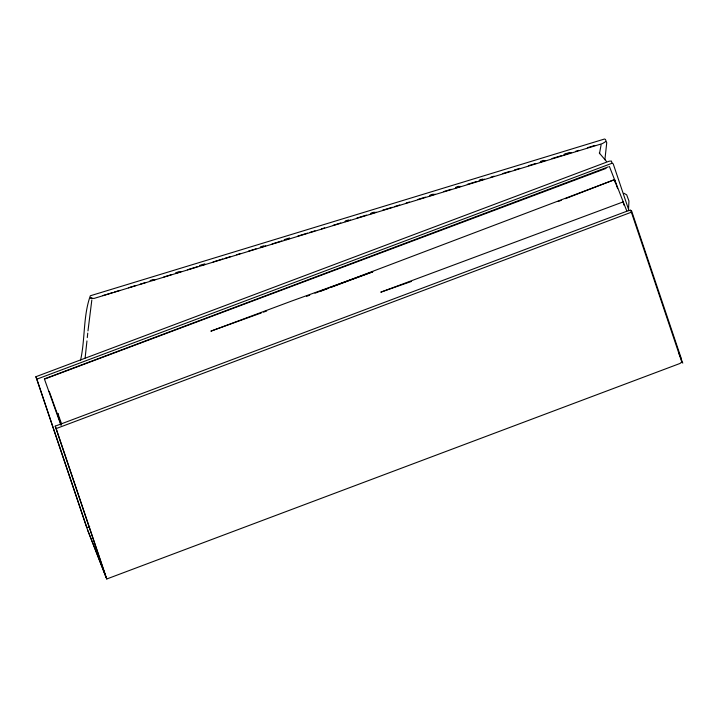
<?xml version="1.0" encoding="UTF-8"?>
<svg xmlns="http://www.w3.org/2000/svg" width="718" height="718" viewBox="0 0 718 718"><rect width="100%" height="100%" fill="white"/><g stroke="black" fill="none" stroke-linecap="round" stroke-linejoin="round"><path stroke-width="1.08" d="M628.51 209.764L628.95 201.022L626.679 194.82L623.915 193.259M87.291 337.595L87.749 333.125M87.982 330.899L91.823 300.007M85.119 358.013L86.95 340.942M80.542 360.346C85.28 339.282 83.019 316.144 90.324 295.78L604.538 139.014L605.4 139.418L606.746 142.702L604.897 159.674M599.485 153.661L601.083 144.883M105.986 577.03L106.758 578.986L679.973 363.47L681.66 362.141M681.409 362.626L681.759 361.917L631.382 212.205L630.458 210.212L627.945 210.814L55.214 426.151L105.151 574.553M605.57 141.67L602.429 143.591L93.95 298.455L90.468 297.943L92.308 298.544L91.303 298.293M631.382 212.205L56.166 428.583L106.758 578.986M558.128 201.516L561.261 200.304M565.443 198.68L614.554 179.644L622.847 200.887L623.906 205.097M87.668 530.153L35.9 376.717L609.115 161.209L611.395 161.047L612.104 163.219L613.208 163.83L628.986 210.706M89.696 526.599L86.833 527.676L36.851 379.158L612.104 163.219M44.354 378.898L608.352 166.854M306.613 296.363L309.754 295.179M314.996 293.204L614.554 179.644L609.403 166.459M320.3 291.329L327.65 288.591M330.801 287.424L372.821 271.799L291.67 301.039L210.859 331.16L261.397 312.904M263.506 312.142L266.665 311.002M411.414 281.447L380.782 292.172L623.233 201.875L626.832 211.083M150.107 280.55L153.329 279.571M175.856 272.696L179.069 271.709M199.451 265.489L204.818 263.856M260.607 246.83L263.82 245.852M284.202 239.632L289.569 237.99M345.358 220.964L348.571 219.986M371.107 213.111L374.32 212.133M430.109 195.108L433.322 194.12M455.858 187.245L459.071 186.267M479.453 180.047L482.675 179.06M540.609 161.388L543.822 160.401M564.204 154.182L569.571 152.548M102.701 295.636L112.349 292.693M114.494 292.038L119.852 290.395M128.432 287.783L135.944 285.486M140.234 284.184L145.592 282.542M152.028 280.576L155.241 279.598M163.821 276.977L171.324 274.689M175.614 273.379L180.981 271.745M187.416 269.78L197.064 266.836M201.354 265.525L204.567 264.547M213.147 261.926L222.804 258.983M224.949 258.327L230.307 256.694M236.743 254.728L239.956 253.75M248.536 251.129L256.039 248.841M260.329 247.53L265.696 245.897M272.131 243.932L281.779 240.988M286.069 239.677L289.282 238.699M297.862 236.078L307.519 233.135M309.664 232.479L315.022 230.837M321.458 228.88L324.671 227.893M333.251 225.281L340.763 222.984M345.044 221.683L350.411 220.04M356.846 218.075L366.494 215.131M370.784 213.82L376.142 212.187M382.577 210.221L392.234 207.278M394.379 206.622L399.738 204.989M406.173 203.023L409.386 202.045M417.966 199.424L425.478 197.136M429.759 195.826L435.126 194.192M443.706 191.571L451.209 189.283M455.499 187.972L460.857 186.339M467.292 184.373L476.949 181.43M479.094 180.774L484.453 179.141M490.888 177.175L494.101 176.197M502.681 173.577L510.193 171.288M514.474 169.978L519.841 168.335M528.421 165.723L535.924 163.435M540.214 162.124L545.572 160.482M552.007 158.525L561.664 155.573M563.81 154.926L571.313 152.629M575.603 151.327L578.816 150.34M587.396 147.72L594.908 145.431M606.037 168.416L44.453 379.14L60.931 425.182M630.458 210.212L631.571 210.823L681.104 358.013M599.279 152.961L606.432 161.388M49.416 391.849L49.228 391.382L61.245 424.939M58.077 414.035L57.808 413.335L61.577 423.862M35.9 376.717L36.851 379.158M55.214 426.151L56.166 428.583M617.633 188.61L614.455 179.41L615.263 182.605M678.492 352.098A441.696 7.745 69.1 0 1 680.305 356.774M680.664 357.681A441.696 7.745 69.1 0 1 682.782 363.129M87.56 529.794A441.732 8.006 69.1 0 1 105.708 576.258M87.919 530.88A427.354 7.799 69.1 0 1 106.174 577.613"/></g></svg>
